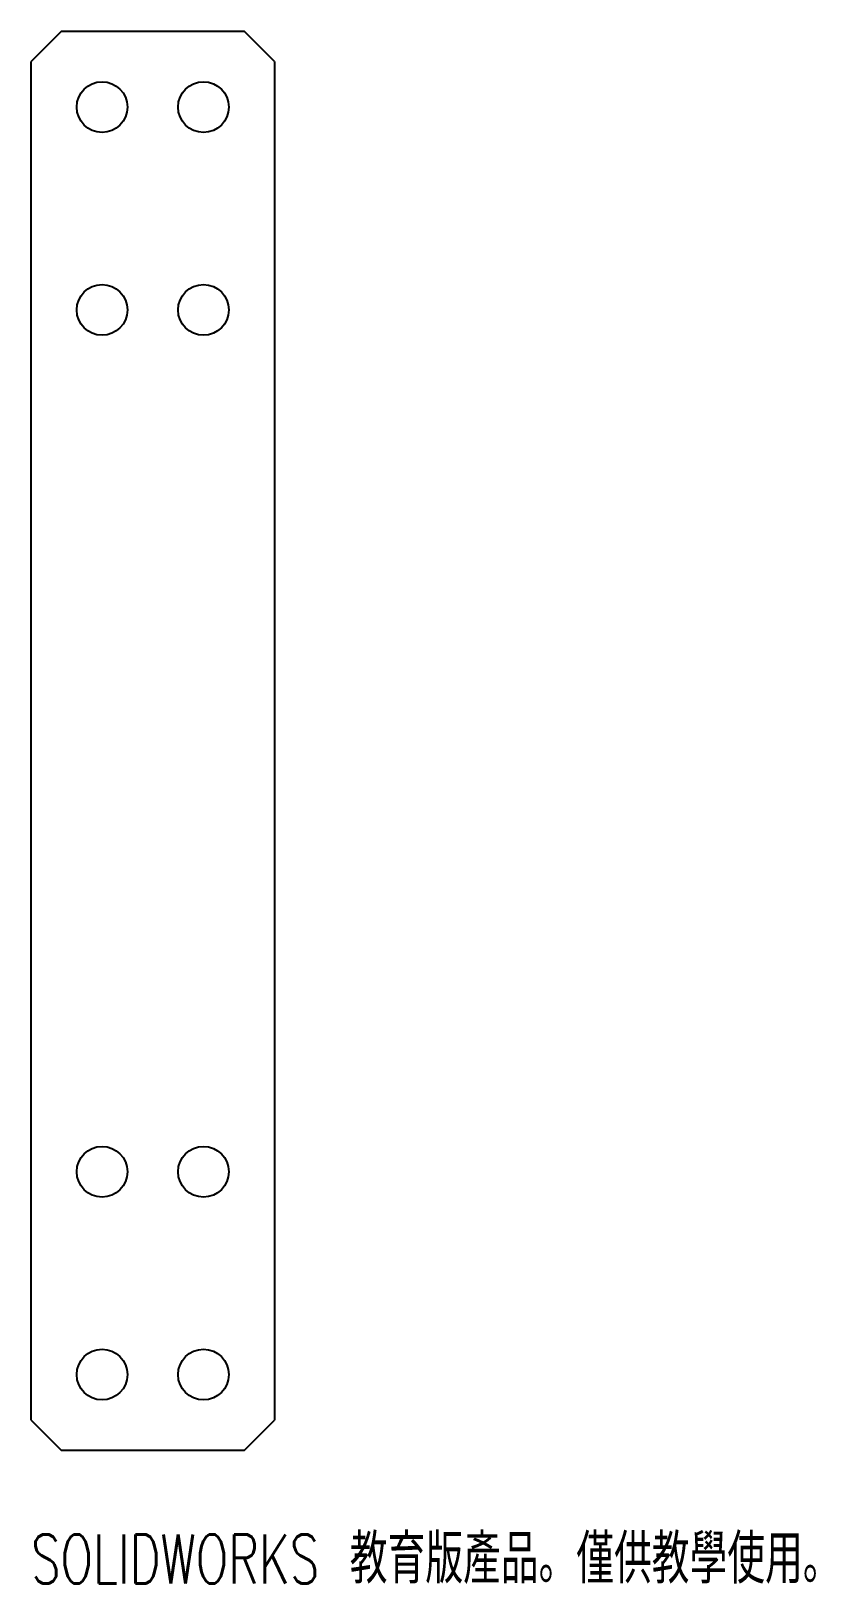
# Paper-space layout '_下視' of a CAD drawing. Header units: millimetres. Extents: x -12 to 65, y -83 to 70.
import ezdxf

# ---------------------------------------------------------------- set-up
doc = ezdxf.new("R2010")
doc.units = ezdxf.units.MM
doc.styles.add('SLDTEXTSTYLE0', font='TXT', dxfattribs={"width": 0.7, "bigfont": 'bigfont'})

psp = doc.layouts.new('_下視')

# ---------------------------------------------------------------- linework, layer by layer
at = {"color": 7, "linetype": 'Continuous', "lineweight": 25}
for p, q in [((-9, 70), (-12, 67)), ((-9, 70), (9, 70)), ((12, 67), (9, 70)), ((-12, -67), (-12, 67)), ((12, 67), (12, -67)), ((-12, -67), (-9, -70)), ((9, -70), (12, -67)), ((9, -70), (-9, -70))]:
    psp.add_line(p, q, dxfattribs=at)
for centre in [(-5, 62.5), (5, 62.5), (-5, 42.5), (5, 42.5), (-5, -42.5), (5, -42.5), (-5, -62.5), (5, -62.5)]:
    psp.add_circle(centre, 2.5, dxfattribs=at)

# ---------------------------------------------------------------- texts
at = {"color": 7, "linetype": 'Continuous', "insert": (-12, -78.27), "char_height": 4.8336, "attachment_point": 1, "style": 'SLDTEXTSTYLE0'}
psp.add_mtext('SOLIDWORKS 教育版產品。僅供教學使用。', dxfattribs=at)

doc.saveas('drawing.dxf')
